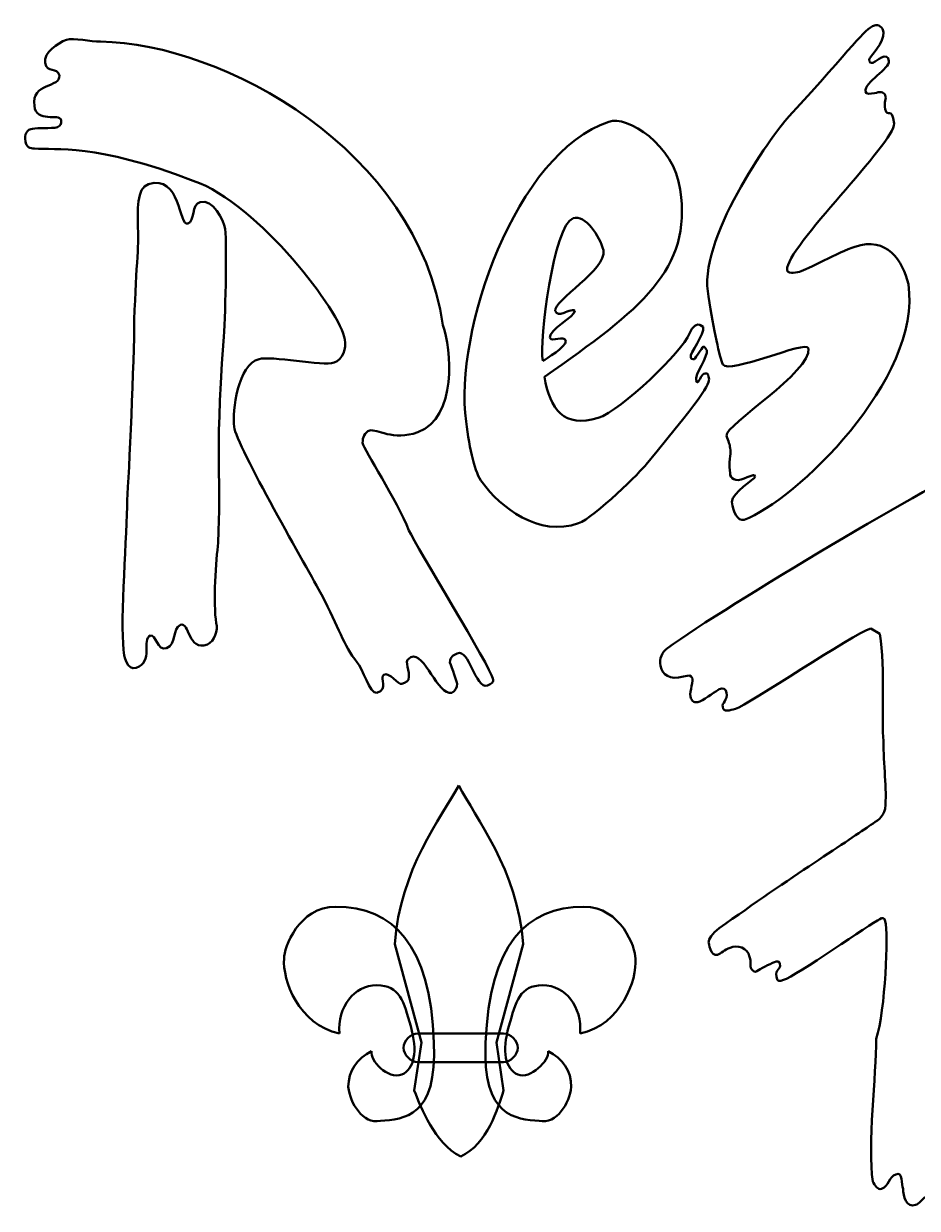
# Model space of a CAD drawing. Extents: x 5 to 108, y 3 to 77.
# Drawn here: x 5.1 to 52.2, y 4.1 to 66.6 of the extents above; entities that cross this region are included whole.
import ezdxf

# ---------------------------------------------------------------- set-up
doc = ezdxf.new("R2010")
doc.units = 0
doc.layers.get('0').update_dxf_attribs({"linetype": 'CONTINUOUS', "lineweight": 50})

msp = doc.modelspace()

# ---------------------------------------------------------------- linework, layer by layer
at = {"color": 7}
for points in [[(45.436, 61.727), (45.436, 61.727)], [(45.436, 61.727), (45.436, 61.727)], [(34.047, 56.362), (34.047, 56.362)], [(34.047, 56.362), (34.047, 56.362)], [(25.858, 45.067), (25.858, 45.067)], [(25.858, 45.067), (25.858, 45.067)], [(29.246, 42.431), (29.246, 42.431)], [(29.246, 42.431), (29.246, 42.431)], [(15.315, 39.231), (15.315, 39.231)], [(15.315, 39.231), (15.315, 39.231)], [(50.519, 19.276), (50.519, 19.276)], [(50.519, 19.276), (50.519, 19.276)], [(26.705, 12.875), (26.705, 12.875)], [(26.705, 12.875), (26.705, 12.875)], [(29.434, 12.875), (29.434, 12.875)], [(29.434, 12.875), (29.434, 12.875)], [(28.117, 6.851), (28.117, 6.851)], [(28.117, 6.851), (28.117, 6.851)]]:
    msp.add_lwpolyline(points, close=True, dxfattribs=at)
for points in [[(50.236, 34.43), (49.766, 34.713)], [(50.236, 34.43), (49.766, 34.713)], [(24.634, 18.052), (26.046, 12.875), (25.669, 10.334)], [(24.634, 18.052), (26.046, 12.875), (25.669, 10.334)], [(30.376, 10.334), (29.999, 12.875), (31.411, 18.052)], [(30.376, 10.334), (29.999, 12.875), (31.411, 18.052)], [(30.376, 13.346), (25.858, 13.346)], [(30.376, 13.346), (25.858, 13.346)], [(25.858, 11.84), (30.376, 11.84), (30.376, 11.84)], [(25.858, 11.84), (30.376, 11.84), (30.376, 11.84)]]:
    msp.add_lwpolyline(points, dxfattribs=at)
for points in [[(45.436, 61.727), (48.919, 65.492), (49.389, 66.339), (49.954, 66.528)], [(45.436, 61.727), (48.919, 65.492), (49.389, 66.339), (49.954, 66.528)], [(49.954, 66.528), (50.142, 66.622), (50.425, 66.433), (50.425, 66.151)], [(49.954, 66.528), (50.142, 66.622), (50.425, 66.433), (50.425, 66.151)], [(6.185, 64.551), (6.091, 65.116), (6.844, 65.586), (7.315, 65.775)], [(6.185, 64.551), (6.091, 65.116), (6.844, 65.586), (7.315, 65.775)], [(7.315, 65.775), (7.691, 65.869), (8.632, 65.68), (9.103, 65.68)], [(7.315, 65.775), (7.691, 65.869), (8.632, 65.68), (9.103, 65.68)], [(9.103, 65.68), (15.598, 65.586), (25.858, 59.939), (27.175, 50.714)], [(9.103, 65.68), (15.598, 65.586), (25.858, 59.939), (27.175, 50.714)], [(50.425, 66.151), (50.519, 65.68), (49.672, 64.833), (49.672, 64.739)], [(50.425, 66.151), (50.519, 65.68), (49.672, 64.833), (49.672, 64.739)], [(6.938, 63.892), (6.844, 64.363), (6.279, 63.986), (6.185, 64.551)], [(6.938, 63.892), (6.844, 64.363), (6.279, 63.986), (6.185, 64.551)], [(50.707, 64.645), (50.801, 64.269), (49.389, 63.515), (49.483, 63.045)], [(50.707, 64.645), (50.801, 64.269), (49.389, 63.515), (49.483, 63.045)], [(49.672, 64.739), (49.672, 64.551), (49.766, 64.551), (49.86, 64.551)], [(49.672, 64.739), (49.672, 64.551), (49.766, 64.551), (49.86, 64.551)], [(49.86, 64.551), (50.048, 64.645), (50.142, 64.739), (50.331, 64.833)], [(49.86, 64.551), (50.048, 64.645), (50.142, 64.739), (50.331, 64.833)], [(50.331, 64.833), (50.519, 64.927), (50.707, 64.927), (50.707, 64.645)], [(50.331, 64.833), (50.519, 64.927), (50.707, 64.927), (50.707, 64.645)], [(5.62, 62.292), (5.432, 63.515), (7.032, 63.233), (6.938, 63.892)], [(5.62, 62.292), (5.432, 63.515), (7.032, 63.233), (6.938, 63.892)], [(49.483, 63.045), (49.483, 62.857), (49.766, 62.951), (49.954, 62.951)], [(49.483, 63.045), (49.483, 62.857), (49.766, 62.951), (49.954, 62.951)], [(49.954, 62.951), (50.236, 63.045), (50.425, 63.045), (50.519, 62.857)], [(49.954, 62.951), (50.236, 63.045), (50.425, 63.045), (50.519, 62.857)], [(50.519, 62.857), (50.613, 62.668), (50.425, 62.48), (50.519, 62.104)], [(50.519, 62.857), (50.613, 62.668), (50.425, 62.48), (50.519, 62.104)], [(7.032, 61.539), (6.938, 61.915), (5.715, 61.351), (5.62, 62.292)], [(7.032, 61.539), (6.938, 61.915), (5.715, 61.351), (5.62, 62.292)], [(50.519, 62.104), (50.613, 61.633), (50.895, 62.292), (50.989, 61.351)], [(50.519, 62.104), (50.613, 61.633), (50.895, 62.292), (50.989, 61.351)], [(6.844, 61.162), (7.032, 61.256), (7.032, 61.351), (7.032, 61.539)], [(6.844, 61.162), (7.032, 61.256), (7.032, 61.351), (7.032, 61.539)], [(28.399, 45.631), (27.74, 50.338), (31.035, 59.845), (35.929, 61.445)], [(28.399, 45.631), (27.74, 50.338), (31.035, 59.845), (35.929, 61.445)], [(35.929, 61.445), (36.87, 61.821), (39.412, 60.221), (39.694, 57.868)], [(35.929, 61.445), (36.87, 61.821), (39.412, 60.221), (39.694, 57.868)], [(41.2, 52.22), (40.541, 55.138), (44.495, 60.692), (45.436, 61.727)], [(41.2, 52.22), (40.541, 55.138), (44.495, 60.692), (45.436, 61.727)], [(50.989, 61.351), (51.084, 60.409), (45.248, 54.762), (45.342, 53.632)], [(50.989, 61.351), (51.084, 60.409), (45.248, 54.762), (45.342, 53.632)], [(5.15, 60.409), (5.056, 60.786), (5.244, 61.068), (5.526, 61.068)], [(5.15, 60.409), (5.056, 60.786), (5.244, 61.068), (5.526, 61.068)], [(5.526, 61.068), (5.809, 61.162), (6.468, 61.068), (6.844, 61.162)], [(5.526, 61.068), (5.809, 61.162), (6.468, 61.068), (6.844, 61.162)], [(5.62, 60.033), (5.432, 60.033), (5.15, 60.127), (5.15, 60.409)], [(5.62, 60.033), (5.432, 60.033), (5.15, 60.127), (5.15, 60.409)], [(13.998, 58.339), (8.821, 60.315), (6.75, 59.939), (5.62, 60.033)], [(13.998, 58.339), (8.821, 60.315), (6.75, 59.939), (5.62, 60.033)], [(11.08, 55.797), (11.08, 56.738), (10.986, 57.962), (11.645, 58.15)], [(11.08, 55.797), (11.08, 56.738), (10.986, 57.962), (11.645, 58.15)], [(11.645, 58.15), (13.339, 58.715), (13.245, 55.891), (13.715, 56.079)], [(11.645, 58.15), (13.339, 58.715), (13.245, 55.891), (13.715, 56.079)], [(21.998, 49.961), (21.81, 51.373), (17.48, 57.115), (13.998, 58.339)], [(21.998, 49.961), (21.81, 51.373), (17.48, 57.115), (13.998, 58.339)], [(39.694, 57.868), (40.353, 53.632), (37.623, 51.561), (32.541, 47.985)], [(39.694, 57.868), (40.353, 53.632), (37.623, 51.561), (32.541, 47.985)], [(13.715, 56.079), (14.092, 56.174), (13.904, 57.115), (14.374, 57.209)], [(13.715, 56.079), (14.092, 56.174), (13.904, 57.115), (14.374, 57.209)], [(14.374, 57.209), (15.033, 57.397), (15.598, 56.268), (15.692, 55.797)], [(14.374, 57.209), (15.033, 57.397), (15.598, 56.268), (15.692, 55.797)], [(34.047, 56.362), (33.011, 55.985), (32.258, 49.867), (32.446, 48.832)], [(34.047, 56.362), (33.011, 55.985), (32.258, 49.867), (32.446, 48.832)], [(35.647, 54.668), (35.459, 55.421), (34.706, 56.55), (34.047, 56.362)], [(35.647, 54.668), (35.459, 55.421), (34.706, 56.55), (34.047, 56.362)], [(10.892, 50.997), (10.986, 53.915), (11.174, 55.326), (11.08, 55.797)], [(10.892, 50.997), (10.986, 53.915), (11.174, 55.326), (11.08, 55.797)], [(15.692, 55.797), (15.786, 54.856), (15.692, 50.903), (15.598, 49.867)], [(15.692, 55.797), (15.786, 54.856), (15.692, 50.903), (15.598, 49.867)], [(48.919, 54.856), (50.613, 55.421), (51.46, 54.103), (51.742, 52.879)], [(48.919, 54.856), (50.613, 55.421), (51.46, 54.103), (51.742, 52.879)], [(33.105, 51.467), (33.011, 52.032), (35.835, 53.632), (35.647, 54.668)], [(33.105, 51.467), (33.011, 52.032), (35.835, 53.632), (35.647, 54.668)], [(46.001, 53.538), (46.377, 53.632), (48.071, 54.573), (48.919, 54.856)], [(46.001, 53.538), (46.377, 53.632), (48.071, 54.573), (48.919, 54.856)], [(45.342, 53.632), (45.342, 53.444), (45.718, 53.444), (46.001, 53.538)], [(45.342, 53.632), (45.342, 53.444), (45.718, 53.444), (46.001, 53.538)], [(51.742, 52.879), (52.495, 47.89), (45.718, 41.396), (43.083, 40.454)], [(51.742, 52.879), (52.495, 47.89), (45.718, 41.396), (43.083, 40.454)], [(41.953, 48.644), (41.765, 49.02), (41.483, 50.432), (41.2, 52.22)], [(41.953, 48.644), (41.765, 49.02), (41.483, 50.432), (41.2, 52.22)], [(32.823, 50.055), (32.729, 50.432), (34.141, 51.185), (34.141, 51.467)], [(32.823, 50.055), (32.729, 50.432), (34.141, 51.185), (34.141, 51.467)], [(33.576, 51.373), (33.294, 51.279), (33.199, 51.279), (33.105, 51.467)], [(33.576, 51.373), (33.294, 51.279), (33.199, 51.279), (33.105, 51.467)], [(34.141, 51.467), (34.141, 51.561), (33.764, 51.467), (33.576, 51.373)], [(34.141, 51.467), (34.141, 51.561), (33.764, 51.467), (33.576, 51.373)], [(10.515, 41.49), (10.609, 42.808), (10.892, 48.926), (10.892, 50.997)], [(10.515, 41.49), (10.609, 42.808), (10.892, 48.926), (10.892, 50.997)], [(27.175, 50.714), (27.646, 49.491), (27.928, 45.82), (25.858, 45.067)], [(27.175, 50.714), (27.646, 49.491), (27.928, 45.82), (25.858, 45.067)], [(40.165, 50.244), (40.259, 50.432), (40.353, 50.62), (40.541, 50.714)], [(40.165, 50.244), (40.259, 50.432), (40.353, 50.62), (40.541, 50.714)], [(40.541, 50.714), (40.635, 50.808), (40.824, 50.714), (40.918, 50.62)], [(40.541, 50.714), (40.635, 50.808), (40.824, 50.714), (40.918, 50.62)], [(33.67, 49.867), (33.576, 50.244), (32.917, 49.773), (32.823, 50.055)], [(33.67, 49.867), (33.576, 50.244), (32.917, 49.773), (32.823, 50.055)], [(35.364, 45.82), (36.588, 46.196), (39.882, 49.397), (40.165, 50.244)], [(35.364, 45.82), (36.588, 46.196), (39.882, 49.397), (40.165, 50.244)], [(40.918, 50.62), (41.012, 50.244), (40.165, 49.208), (40.259, 49.02)], [(40.918, 50.62), (41.012, 50.244), (40.165, 49.208), (40.259, 49.02)], [(15.598, 49.867), (15.127, 43.278), (15.504, 42.714), (15.315, 39.231)], [(15.598, 49.867), (15.127, 43.278), (15.504, 42.714), (15.315, 39.231)], [(21.434, 48.738), (21.904, 48.926), (22.093, 49.491), (21.998, 49.961)], [(21.434, 48.738), (21.904, 48.926), (22.093, 49.491), (21.998, 49.961)], [(32.446, 48.832), (32.635, 48.926), (33.67, 49.585), (33.67, 49.867)], [(32.446, 48.832), (32.635, 48.926), (33.67, 49.585), (33.67, 49.867)], [(40.447, 48.926), (40.541, 49.02), (40.824, 49.491), (40.918, 49.585)], [(40.447, 48.926), (40.541, 49.02), (40.824, 49.491), (40.918, 49.585)], [(41.106, 49.397), (41.2, 49.114), (40.447, 48.079), (40.541, 47.796)], [(41.106, 49.397), (41.2, 49.114), (40.447, 48.079), (40.541, 47.796)], [(40.918, 49.585), (41.012, 49.585), (41.012, 49.491), (41.106, 49.397)], [(40.918, 49.585), (41.012, 49.585), (41.012, 49.491), (41.106, 49.397)], [(46.471, 49.491), (46.377, 49.961), (42.236, 48.079), (41.953, 48.644)], [(46.471, 49.491), (46.377, 49.961), (42.236, 48.079), (41.953, 48.644)], [(42.142, 44.878), (42.047, 45.443), (46.66, 48.267), (46.471, 49.491)], [(42.142, 44.878), (42.047, 45.443), (46.66, 48.267), (46.471, 49.491)], [(16.163, 45.349), (16.068, 46.196), (16.351, 48.644), (17.48, 48.926)], [(16.163, 45.349), (16.068, 46.196), (16.351, 48.644), (17.48, 48.926)], [(17.48, 48.926), (18.045, 49.114), (20.869, 48.549), (21.434, 48.738)], [(17.48, 48.926), (18.045, 49.114), (20.869, 48.549), (21.434, 48.738)], [(40.259, 49.02), (40.259, 48.926), (40.353, 48.926), (40.447, 48.926)], [(40.259, 49.02), (40.259, 48.926), (40.353, 48.926), (40.447, 48.926)], [(40.635, 47.702), (40.73, 47.796), (40.824, 48.173), (41.012, 48.173)], [(40.635, 47.702), (40.73, 47.796), (40.824, 48.173), (41.012, 48.173)], [(41.012, 48.173), (41.106, 48.173), (41.2, 48.173), (41.2, 47.985)], [(41.012, 48.173), (41.106, 48.173), (41.2, 48.173), (41.2, 47.985)], [(32.541, 47.985), (32.823, 46.29), (33.576, 45.255), (35.364, 45.82)], [(32.541, 47.985), (32.823, 46.29), (33.576, 45.255), (35.364, 45.82)], [(41.2, 47.985), (41.294, 47.702), (41.2, 47.326), (37.906, 43.372)], [(41.2, 47.985), (41.294, 47.702), (41.2, 47.326), (37.906, 43.372)], [(40.541, 47.796), (40.541, 47.702), (40.635, 47.702), (40.635, 47.702)], [(40.541, 47.796), (40.541, 47.702), (40.635, 47.702), (40.635, 47.702)], [(29.246, 42.431), (28.87, 42.902), (28.587, 44.125), (28.399, 45.631)], [(29.246, 42.431), (28.87, 42.902), (28.587, 44.125), (28.399, 45.631)], [(20.775, 36.501), (20.116, 37.725), (16.257, 44.408), (16.163, 45.349)], [(20.775, 36.501), (20.116, 37.725), (16.257, 44.408), (16.163, 45.349)], [(23.316, 45.161), (23.034, 45.067), (22.94, 44.784), (22.94, 44.502)], [(23.316, 45.161), (23.034, 45.067), (22.94, 44.784), (22.94, 44.502)], [(25.858, 45.067), (24.54, 44.596), (23.693, 45.255), (23.316, 45.161)], [(25.858, 45.067), (24.54, 44.596), (23.693, 45.255), (23.316, 45.161)], [(22.94, 44.502), (23.034, 44.125), (24.728, 41.49), (25.387, 39.89)], [(22.94, 44.502), (23.034, 44.125), (24.728, 41.49), (25.387, 39.89)], [(42.33, 44.22), (42.33, 44.408), (42.236, 44.596), (42.142, 44.878)], [(42.33, 44.22), (42.33, 44.408), (42.236, 44.596), (42.142, 44.878)], [(42.33, 42.902), (42.236, 43.843), (42.424, 43.937), (42.33, 44.22)], [(42.33, 42.902), (42.236, 43.843), (42.424, 43.937), (42.33, 44.22)], [(37.906, 43.372), (37.718, 43.09), (35.176, 40.549), (34.329, 40.266)], [(37.906, 43.372), (37.718, 43.09), (35.176, 40.549), (34.329, 40.266)], [(39.035, 33.677), (42.142, 35.936), (53.437, 42.619), (55.507, 43.467)], [(39.035, 33.677), (42.142, 35.936), (53.437, 42.619), (55.507, 43.467)], [(43.083, 42.619), (42.612, 42.431), (42.33, 42.619), (42.33, 42.902)], [(43.083, 42.619), (42.612, 42.431), (42.33, 42.619), (42.33, 42.902)], [(42.424, 41.396), (42.424, 41.866), (43.648, 42.619), (43.648, 42.714)], [(42.424, 41.396), (42.424, 41.866), (43.648, 42.619), (43.648, 42.714)], [(43.553, 42.808), (43.553, 42.808), (43.271, 42.714), (43.083, 42.619)], [(43.553, 42.808), (43.553, 42.808), (43.271, 42.714), (43.083, 42.619)], [(43.648, 42.714), (43.648, 42.808), (43.553, 42.808), (43.553, 42.808)], [(43.648, 42.714), (43.648, 42.808), (43.553, 42.808), (43.553, 42.808)], [(34.329, 40.266), (32.258, 39.513), (30.187, 41.113), (29.246, 42.431)], [(34.329, 40.266), (32.258, 39.513), (30.187, 41.113), (29.246, 42.431)], [(10.327, 33.583), (10.138, 35.183), (10.515, 39.796), (10.515, 41.49)], [(10.327, 33.583), (10.138, 35.183), (10.515, 39.796), (10.515, 41.49)], [(43.083, 40.454), (42.706, 40.36), (42.518, 40.831), (42.424, 41.396)], [(43.083, 40.454), (42.706, 40.36), (42.518, 40.831), (42.424, 41.396)], [(25.387, 39.89), (25.763, 39.043), (29.717, 32.642), (29.811, 32.077)], [(25.387, 39.89), (25.763, 39.043), (29.717, 32.642), (29.811, 32.077)], [(15.315, 39.231), (15.221, 38.384), (15.033, 36.031), (15.221, 34.995)], [(15.315, 39.231), (15.221, 38.384), (15.033, 36.031), (15.221, 34.995)], [(22.657, 32.924), (21.904, 33.866), (21.716, 34.713), (20.775, 36.501)], [(22.657, 32.924), (21.904, 33.866), (21.716, 34.713), (20.775, 36.501)], [(14.751, 33.866), (13.715, 33.489), (13.809, 35.089), (13.339, 34.901)], [(14.751, 33.866), (13.715, 33.489), (13.809, 35.089), (13.339, 34.901)], [(12.586, 33.677), (12.115, 33.489), (12.021, 34.43), (11.739, 34.336)], [(12.586, 33.677), (12.115, 33.489), (12.021, 34.43), (11.739, 34.336)], [(13.339, 34.901), (12.868, 34.713), (13.151, 33.866), (12.586, 33.677)], [(13.339, 34.901), (12.868, 34.713), (13.151, 33.866), (12.586, 33.677)], [(15.221, 34.995), (15.315, 34.619), (15.127, 34.054), (14.751, 33.866)], [(15.221, 34.995), (15.315, 34.619), (15.127, 34.054), (14.751, 33.866)], [(49.766, 34.713), (48.824, 34.43), (43.271, 30.665), (42.612, 30.477)], [(49.766, 34.713), (48.824, 34.43), (43.271, 30.665), (42.612, 30.477)], [(50.425, 28.783), (50.331, 29.818), (50.519, 32.548), (50.236, 34.43)], [(50.425, 28.783), (50.331, 29.818), (50.519, 32.548), (50.236, 34.43)], [(11.739, 34.336), (11.268, 34.148), (11.927, 32.924), (10.986, 32.642)], [(11.739, 34.336), (11.268, 34.148), (11.927, 32.924), (10.986, 32.642)], [(10.986, 32.642), (10.515, 32.454), (10.327, 33.301), (10.327, 33.583)], [(10.986, 32.642), (10.515, 32.454), (10.327, 33.301), (10.327, 33.583)], [(25.481, 33.207), (25.387, 33.113), (25.199, 33.019), (25.293, 32.83)], [(25.481, 33.207), (25.387, 33.113), (25.199, 33.019), (25.293, 32.83)], [(27.646, 31.324), (26.893, 31.136), (26.234, 33.489), (25.481, 33.207)], [(27.646, 31.324), (26.893, 31.136), (26.234, 33.489), (25.481, 33.207)], [(27.928, 33.395), (27.74, 33.301), (27.552, 33.207), (27.552, 32.924)], [(27.928, 33.395), (27.74, 33.301), (27.552, 33.207), (27.552, 32.924)], [(29.529, 31.701), (28.87, 31.512), (28.587, 33.677), (27.928, 33.395)], [(29.529, 31.701), (28.87, 31.512), (28.587, 33.677), (27.928, 33.395)], [(38.659, 32.736), (38.565, 33.113), (38.753, 33.489), (39.035, 33.677)], [(38.659, 32.736), (38.565, 33.113), (38.753, 33.489), (39.035, 33.677)], [(23.693, 31.324), (23.316, 31.23), (22.94, 32.642), (22.657, 32.924)], [(23.693, 31.324), (23.316, 31.23), (22.94, 32.642), (22.657, 32.924)], [(25.293, 32.83), (25.293, 32.642), (25.387, 32.454), (25.387, 32.171)], [(25.293, 32.83), (25.293, 32.642), (25.387, 32.454), (25.387, 32.171)], [(27.552, 32.924), (27.646, 32.642), (27.928, 31.889), (27.928, 31.795)], [(27.552, 32.924), (27.646, 32.642), (27.928, 31.889), (27.928, 31.795)], [(39.882, 32.171), (39.129, 31.983), (38.753, 32.265), (38.659, 32.736)], [(39.882, 32.171), (39.129, 31.983), (38.753, 32.265), (38.659, 32.736)], [(24.069, 32.265), (23.787, 32.077), (24.352, 31.512), (23.693, 31.324)], [(24.069, 32.265), (23.787, 32.077), (24.352, 31.512), (23.693, 31.324)], [(25.01, 31.795), (24.822, 31.701), (24.352, 32.454), (24.069, 32.265)], [(25.01, 31.795), (24.822, 31.701), (24.352, 32.454), (24.069, 32.265)], [(25.387, 32.171), (25.387, 31.889), (25.199, 31.889), (25.01, 31.795)], [(25.387, 32.171), (25.387, 31.889), (25.199, 31.889), (25.01, 31.795)], [(29.811, 32.077), (29.905, 31.889), (29.717, 31.795), (29.529, 31.701)], [(29.811, 32.077), (29.905, 31.889), (29.717, 31.795), (29.529, 31.701)], [(40.353, 32.077), (40.259, 32.265), (40.165, 32.265), (39.882, 32.171)], [(40.353, 32.077), (40.259, 32.265), (40.165, 32.265), (39.882, 32.171)], [(40.259, 31.042), (40.165, 31.23), (40.353, 31.795), (40.353, 32.077)], [(40.259, 31.042), (40.165, 31.23), (40.353, 31.795), (40.353, 32.077)], [(27.928, 31.795), (27.928, 31.607), (27.834, 31.418), (27.646, 31.324)], [(27.928, 31.795), (27.928, 31.607), (27.834, 31.418), (27.646, 31.324)], [(41.765, 31.512), (41.577, 31.418), (41.106, 31.042), (40.73, 30.854)], [(41.765, 31.512), (41.577, 31.418), (41.106, 31.042), (40.73, 30.854)], [(42.142, 31.324), (42.142, 31.512), (41.953, 31.607), (41.765, 31.512)], [(42.142, 31.324), (42.142, 31.512), (41.953, 31.607), (41.765, 31.512)], [(41.953, 30.571), (41.859, 30.759), (42.236, 30.948), (42.142, 31.324)], [(41.953, 30.571), (41.859, 30.759), (42.236, 30.948), (42.142, 31.324)], [(40.73, 30.854), (40.447, 30.759), (40.353, 30.854), (40.259, 31.042)], [(40.73, 30.854), (40.447, 30.759), (40.353, 30.854), (40.259, 31.042)], [(42.612, 30.477), (42.33, 30.383), (41.953, 30.289), (41.953, 30.571)], [(42.612, 30.477), (42.33, 30.383), (41.953, 30.289), (41.953, 30.571)], [(50.519, 25.206), (50.613, 26.241), (50.425, 27.559), (50.425, 28.783)], [(50.519, 25.206), (50.613, 26.241), (50.425, 27.559), (50.425, 28.783)], [(28.023, 26.43), (27.081, 24.735), (24.916, 22.006), (24.634, 18.052)], [(28.023, 26.43), (27.081, 24.735), (24.916, 22.006), (24.634, 18.052)], [(31.411, 18.052), (31.129, 22.006), (28.87, 24.735), (28.023, 26.43)], [(31.411, 18.052), (31.129, 22.006), (28.87, 24.735), (28.023, 26.43)], [(49.766, 24.359), (50.048, 24.547), (50.425, 24.735), (50.519, 25.206)], [(49.766, 24.359), (50.048, 24.547), (50.425, 24.735), (50.519, 25.206)], [(41.765, 18.9), (45.436, 21.535), (48.73, 23.606), (49.766, 24.359)], [(41.765, 18.9), (45.436, 21.535), (48.73, 23.606), (49.766, 24.359)], [(21.528, 20.029), (19.551, 20.029), (18.798, 17.864), (18.798, 17.299)], [(21.528, 20.029), (19.551, 20.029), (18.798, 17.864), (18.798, 17.299)], [(26.705, 12.875), (26.517, 18.052), (24.54, 20.029), (21.528, 20.029)], [(26.705, 12.875), (26.517, 18.052), (24.54, 20.029), (21.528, 20.029)], [(29.434, 12.875), (29.623, 18.052), (31.599, 20.029), (34.611, 20.029)], [(29.434, 12.875), (29.623, 18.052), (31.599, 20.029), (34.611, 20.029)], [(34.611, 20.029), (36.588, 20.029), (37.341, 17.864), (37.341, 17.299)], [(34.611, 20.029), (36.588, 20.029), (37.341, 17.864), (37.341, 17.299)], [(50.519, 19.276), (50.519, 19.464), (50.331, 19.464), (50.236, 19.37)], [(50.519, 19.276), (50.519, 19.464), (50.331, 19.464), (50.236, 19.37)], [(41.2, 18.147), (41.2, 18.335), (41.388, 18.617), (41.765, 18.9)], [(41.2, 18.147), (41.2, 18.335), (41.388, 18.617), (41.765, 18.9)], [(50.236, 19.37), (49.766, 19.182), (45.812, 16.358), (45.154, 16.17)], [(50.236, 19.37), (49.766, 19.182), (45.812, 16.358), (45.154, 16.17)], [(50.048, 13.064), (50.519, 14.57), (50.707, 18.617), (50.519, 19.276)], [(50.048, 13.064), (50.519, 14.57), (50.707, 18.617), (50.519, 19.276)], [(41.671, 17.488), (41.294, 17.394), (41.2, 18.147), (41.2, 18.147)], [(41.671, 17.488), (41.294, 17.394), (41.2, 18.147), (41.2, 18.147)], [(42.33, 17.864), (42.047, 17.77), (41.859, 17.582), (41.671, 17.488)], [(42.33, 17.864), (42.047, 17.77), (41.859, 17.582), (41.671, 17.488)], [(43.365, 17.394), (43.271, 17.864), (42.706, 18.052), (42.33, 17.864)], [(43.365, 17.394), (43.271, 17.864), (42.706, 18.052), (42.33, 17.864)], [(18.798, 17.299), (18.704, 16.17), (19.551, 13.817), (21.716, 13.346)], [(18.798, 17.299), (18.704, 16.17), (19.551, 13.817), (21.716, 13.346)], [(37.341, 17.299), (37.435, 16.17), (36.588, 13.817), (34.423, 13.346)], [(37.341, 17.299), (37.435, 16.17), (36.588, 13.817), (34.423, 13.346)], [(43.459, 16.735), (43.365, 16.923), (43.459, 17.111), (43.365, 17.394)], [(43.459, 16.735), (43.365, 16.923), (43.459, 17.111), (43.365, 17.394)], [(44.683, 17.111), (44.401, 17.017), (43.93, 16.735), (43.742, 16.64)], [(44.683, 17.111), (44.401, 17.017), (43.93, 16.735), (43.742, 16.64)], [(44.965, 17.017), (44.965, 17.111), (44.777, 17.205), (44.683, 17.111)], [(44.965, 17.017), (44.965, 17.111), (44.777, 17.205), (44.683, 17.111)], [(44.777, 16.358), (44.683, 16.735), (45.059, 16.735), (44.965, 17.017)], [(44.777, 16.358), (44.683, 16.735), (45.059, 16.735), (44.965, 17.017)], [(43.742, 16.64), (43.648, 16.546), (43.553, 16.64), (43.459, 16.735)], [(43.742, 16.64), (43.648, 16.546), (43.553, 16.64), (43.459, 16.735)], [(45.154, 16.17), (44.965, 16.076), (44.777, 16.076), (44.777, 16.358)], [(45.154, 16.17), (44.965, 16.076), (44.777, 16.076), (44.777, 16.358)], [(21.716, 13.346), (21.622, 14.758), (22.469, 15.887), (23.693, 15.887)], [(21.716, 13.346), (21.622, 14.758), (22.469, 15.887), (23.693, 15.887)], [(23.693, 15.887), (24.916, 15.887), (25.105, 15.04), (25.481, 13.723)], [(23.693, 15.887), (24.916, 15.887), (25.105, 15.04), (25.481, 13.723)], [(32.446, 15.887), (31.223, 15.887), (31.035, 15.04), (30.658, 13.723)], [(32.446, 15.887), (31.223, 15.887), (31.035, 15.04), (30.658, 13.723)], [(34.423, 13.346), (34.517, 14.758), (33.67, 15.887), (32.446, 15.887)], [(34.423, 13.346), (34.517, 14.758), (33.67, 15.887), (32.446, 15.887)], [(25.481, 13.723), (25.858, 12.405), (25.669, 11.464), (25.01, 11.181)], [(25.481, 13.723), (25.858, 12.405), (25.669, 11.464), (25.01, 11.181)], [(25.858, 13.346), (25.481, 13.346), (25.105, 12.97), (25.105, 12.593)], [(25.858, 13.346), (25.481, 13.346), (25.105, 12.97), (25.105, 12.593)], [(30.658, 13.723), (30.282, 12.405), (30.47, 11.464), (31.129, 11.181)], [(30.658, 13.723), (30.282, 12.405), (30.47, 11.464), (31.129, 11.181)], [(31.129, 12.593), (31.129, 12.97), (30.752, 13.346), (30.376, 13.346)], [(31.129, 12.593), (31.129, 12.97), (30.752, 13.346), (30.376, 13.346)], [(23.881, 8.734), (25.105, 8.828), (26.893, 8.922), (26.705, 12.875)], [(23.881, 8.734), (25.105, 8.828), (26.893, 8.922), (26.705, 12.875)], [(25.105, 12.593), (25.105, 12.217), (25.481, 11.84), (25.858, 11.84)], [(25.105, 12.593), (25.105, 12.217), (25.481, 11.84), (25.858, 11.84)], [(32.258, 8.734), (31.035, 8.828), (29.246, 8.922), (29.434, 12.875)], [(32.258, 8.734), (31.035, 8.828), (29.246, 8.922), (29.434, 12.875)], [(30.376, 11.84), (30.752, 11.84), (31.129, 12.217), (31.129, 12.593)], [(30.376, 11.84), (30.752, 11.84), (31.129, 12.217), (31.129, 12.593)], [(49.86, 5.534), (49.578, 7.416), (50.048, 11.181), (50.048, 13.064)], [(49.86, 5.534), (49.578, 7.416), (50.048, 11.181), (50.048, 13.064)], [(23.41, 12.405), (22.657, 12.028), (22.187, 11.369), (22.187, 10.522)], [(23.41, 12.405), (22.657, 12.028), (22.187, 11.369), (22.187, 10.522)], [(25.01, 11.181), (24.257, 10.899), (23.316, 11.934), (23.41, 12.405)], [(25.01, 11.181), (24.257, 10.899), (23.316, 11.934), (23.41, 12.405)], [(31.129, 11.181), (31.788, 10.899), (32.823, 11.934), (32.729, 12.405)], [(31.129, 11.181), (31.788, 10.899), (32.823, 11.934), (32.729, 12.405)], [(32.729, 12.405), (33.482, 12.028), (33.953, 11.369), (33.953, 10.522)], [(32.729, 12.405), (33.482, 12.028), (33.953, 11.369), (33.953, 10.522)], [(22.187, 10.522), (22.281, 9.675), (22.94, 8.546), (23.881, 8.734)], [(22.187, 10.522), (22.281, 9.675), (22.94, 8.546), (23.881, 8.734)], [(25.669, 10.334), (26.046, 9.393), (26.705, 7.604), (28.117, 6.851)], [(25.669, 10.334), (26.046, 9.393), (26.705, 7.604), (28.117, 6.851)], [(28.117, 6.851), (29.529, 7.51), (30.093, 9.393), (30.376, 10.334)], [(28.117, 6.851), (29.529, 7.51), (30.093, 9.393), (30.376, 10.334)], [(33.953, 10.522), (33.858, 9.675), (33.199, 8.546), (32.258, 8.734)], [(33.953, 10.522), (33.858, 9.675), (33.199, 8.546), (32.258, 8.734)], [(51.084, 5.91), (50.707, 5.816), (50.707, 5.251), (50.331, 5.157)], [(51.084, 5.91), (50.707, 5.816), (50.707, 5.251), (50.331, 5.157)], [(51.46, 5.157), (51.366, 5.345), (51.46, 6.098), (51.084, 5.91)], [(51.46, 5.157), (51.366, 5.345), (51.46, 6.098), (51.084, 5.91)], [(50.331, 5.157), (50.142, 5.063), (49.954, 5.345), (49.86, 5.534)], [(50.331, 5.157), (50.142, 5.063), (49.954, 5.345), (49.86, 5.534)], [(52.119, 4.31), (51.648, 4.122), (51.46, 4.781), (51.46, 5.157)], [(52.119, 4.31), (51.648, 4.122), (51.46, 4.781), (51.46, 5.157)], [(52.778, 4.781), (52.495, 4.686), (52.307, 4.31), (52.119, 4.31)], [(52.778, 4.781), (52.495, 4.686), (52.307, 4.31), (52.119, 4.31)]]:
    msp.add_open_spline(points, degree=3, dxfattribs=at)

doc.saveas('drawing.dxf')
